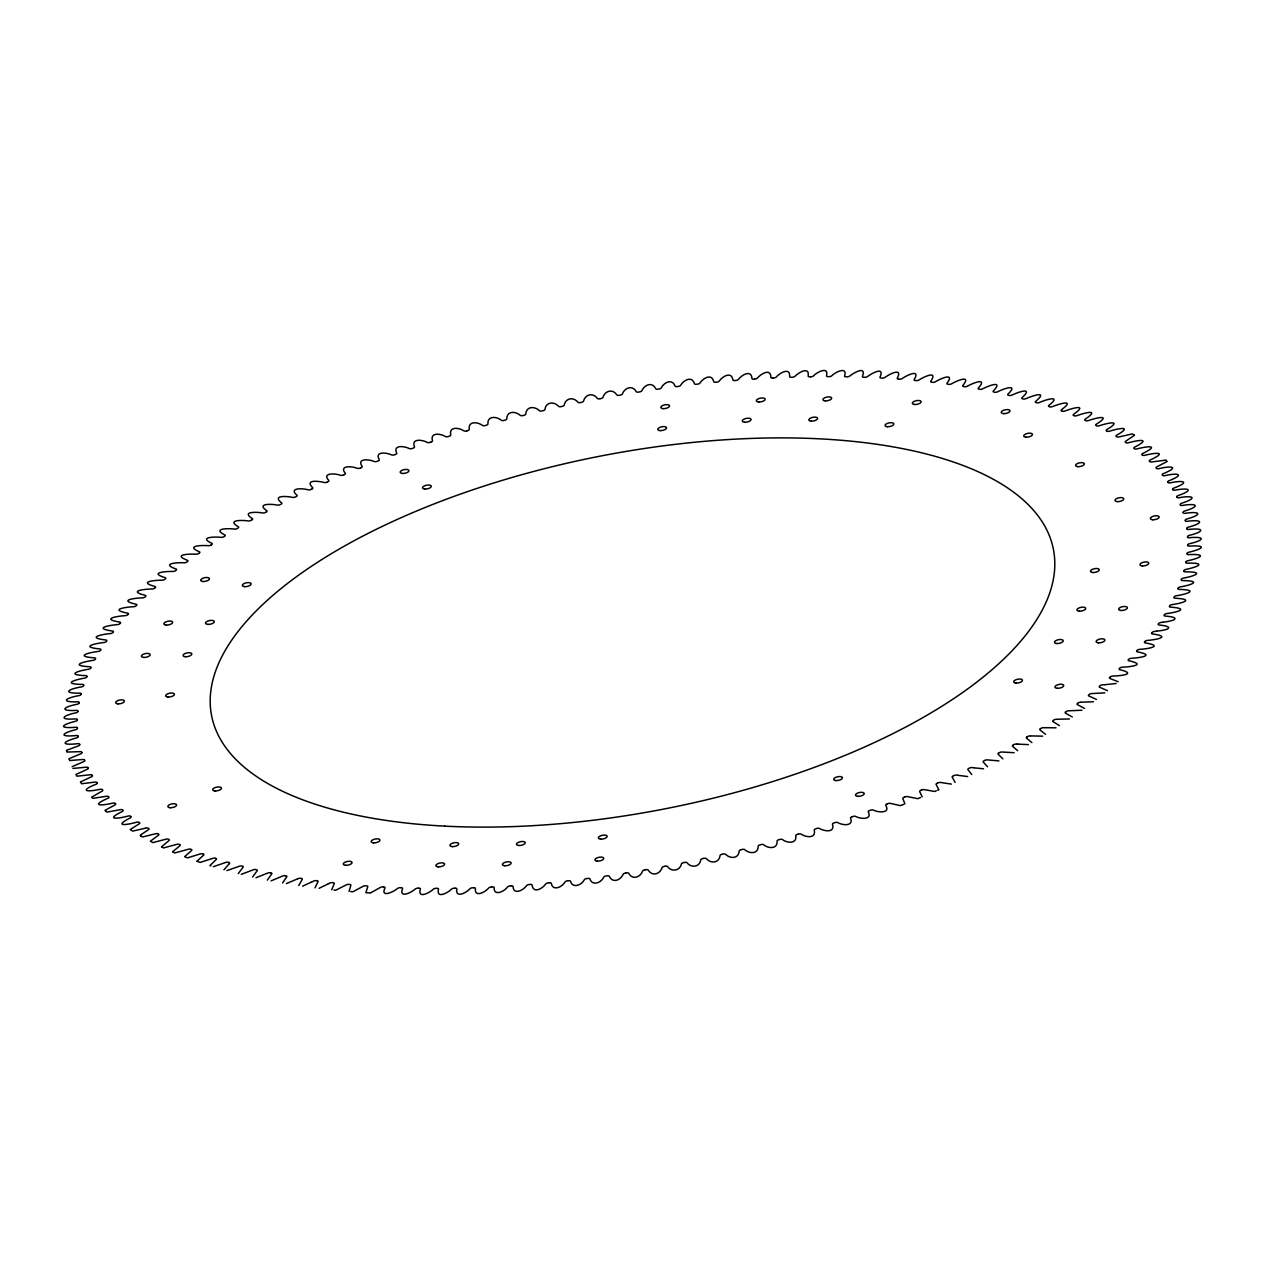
<?xml version="1.0" encoding="UTF-8"?>
<svg xmlns="http://www.w3.org/2000/svg" width="1265" height="1265" viewBox="0 0 1265 1265"><rect width="100%" height="100%" fill="white"/><g stroke="black" fill="none" stroke-linecap="round" stroke-linejoin="round"><path stroke-width="1.5" d="M282.585 882.954L286.744 876.819A2.388 0.996 -11.2 0 0 285.89 875.807L285.542 875.744M229.376 863.552L223.952 869.782M196.881 861.259L203.57 855.203A2.388 0.996 -11.2 0 0 203.301 854.049M1118.165 681.74L1110.101 678.53A2.388 0.996 -11.2 0 1 1109.832 677.297M1116.141 683.495L1105.025 684.697M1107.492 690.706L1099.823 687.306A2.388 0.996 -11.2 0 1 1099.649 686.057L1100.044 685.725A2.388 0.996 -11.2 0 1 1102.621 684.824L1104.614 684.713M150.298 841.257L158.346 835.311A2.388 0.996 -11.2 0 0 158.457 834.078M1077.78 703.245L1078.017 703.055A2.388 0.996 -11.2 0 1 1080.658 702.217M1084.453 708.4L1077.432 704.621A2.388 0.996 -11.2 0 1 1077.59 703.372M1081.907 710.25L1068.862 710.788A2.388 0.996 -11.2 0 0 1066.189 711.594L1065.921 711.768M198.984 553.279L199.269 553.09A2.388 0.996 -11.2 0 0 199.522 551.84C185.022 545.784 201.451 545.073 208.472 545.721A2.388 0.996 -11.2 0 0 211.176 544.962M198.874 553.358L198.842 553.39A2.388 0.996 -11.2 0 1 196.138 554.212C188.896 553.864 172.103 554.418 187.568 560.379A2.388 0.996 -11.2 0 1 187.41 561.628L187.014 561.929A2.388 0.996 -11.2 0 1 184.342 562.783C176.641 562.34 160.608 563.684 176.167 569.029A2.388 0.996 -11.2 0 1 176.104 570.246L175.693 570.562A2.388 0.996 -11.2 0 1 173.084 571.448C165.32 571.337 148.558 572.571 165.304 577.741A2.388 0.996 -11.2 0 1 165.351 578.943L164.956 579.275A2.388 0.996 -11.2 0 1 162.394 580.176C154.298 580.192 137.822 581.789 155.026 586.517A2.388 0.996 -11.2 0 1 155.168 587.703M1065.763 711.895L1065.794 711.879A2.388 0.996 -11.2 0 0 1065.478 713.16L1072.309 716.986M1069.431 718.947L1056.528 719.279A2.388 0.996 -11.2 0 0 1053.824 720.038L1053.381 720.338A2.372 0.996 -11.2 0 0 1053.002 721.619L1059.422 725.604M130.216 829.555L139.15 823.863A2.388 0.996 -11.2 0 0 139.466 822.598M211.271 544.899L211.65 544.646A2.388 0.996 -11.2 0 0 211.998 543.381C198.036 537.024 214.56 536.613 221.312 537.356A2.388 0.996 -11.2 0 0 224.047 536.629L224.537 536.313A2.388 0.996 -11.2 0 0 224.98 535.048C211.714 528.28 228.127 528.248 234.673 529.102A2.388 0.996 -11.2 0 0 237.425 528.406L237.931 528.106A2.388 0.996 -11.2 0 0 238.468 526.825C226.087 519.789 242.121 519.994 248.509 520.959A2.388 0.996 -11.2 0 0 251.276 520.31M1040.463 728.687L1040.494 728.672A2.388 0.996 -11.2 0 0 1040.02 729.952L1045.586 734.38M1040.636 728.577L1040.953 728.371A2.388 0.996 -11.2 0 1 1043.688 727.644L1044.605 727.675M1042.692 736.151L1030.69 735.914M1027.544 736.61L1027.544 736.61A2.388 0.996 -11.2 0 1 1030.327 735.898M1027.069 736.894L1027.101 736.878A2.388 0.996 -11.2 0 0 1026.532 738.175M1031.892 742.618L1026.706 738.301M1013.597 744.769L1013.692 744.706A2.388 0.996 -11.2 0 1 1016.491 744.041M251.435 520.215L251.798 520.01A2.388 0.996 -11.2 0 0 252.447 518.729C240.793 511.297 256.605 511.898 262.804 512.973A2.388 0.996 -11.2 0 0 265.587 512.357L265.666 512.325M1013.455 744.832L1013.265 744.959A2.388 0.996 -11.2 0 0 1012.553 746.271L1017.724 750.73M1014.166 752.707L1002.196 752.027A2.388 0.996 -11.2 0 0 999.413 752.643L999.065 752.833M266.077 512.104L266.14 512.056A2.388 0.996 -11.2 0 0 266.868 510.775C255.925 503.28 271.248 503.849 277.557 505.115A2.388 0.996 -11.2 0 0 280.356 504.545L280.925 504.261A2.388 0.996 -11.2 0 0 281.747 502.964C271.548 495.074 286.665 496.054 292.737 497.43A2.388 0.996 -11.2 0 0 295.551 496.892L296.121 496.607A2.388 0.996 -11.2 0 0 297.054 495.311C288.072 487.8 302.556 488.005 308.344 489.903A2.388 0.996 -11.2 0 0 311.158 489.397L311.601 489.191M998.891 752.928L998.891 752.928A2.388 0.996 -11.2 0 0 998.132 754.225L1002.876 758.826M370.439 892.995L380.196 887.508A2.388 0.996 -11.2 0 1 382.979 886.907L383.342 886.923M984.439 760.565L984.154 760.708A2.388 0.996 -11.2 0 0 983.253 762.036L987.554 766.78M329.216 883.397L329.691 883.144A2.388 0.996 -11.2 0 1 332.505 882.67L333.122 882.749A2.388 0.996 -11.2 0 1 334.245 883.666L331.715 889.769M329.058 883.476L327.762 884.124M327.429 884.298L319.049 888.315M312.597 881.563L313.578 881.088A2.388 0.996 -11.2 0 1 316.392 880.646L316.424 880.661M312.423 881.642L311.237 882.211M310.89 882.369L302.651 886.132M953.763 775.635L953.367 775.824A2.388 0.996 -11.2 0 0 952.245 777.169L955.122 782.403M297.512 878.875L286.412 883.602M937.665 783.003L937.855 782.909A2.388 0.996 -11.2 0 1 940.67 782.466L951.406 784.11M327.493 481.933L327.762 481.823A2.388 0.996 -11.2 0 0 328.853 480.526C321.563 472.794 334.925 473.094 340.712 475.371A2.388 0.996 -11.2 0 0 343.527 474.96L343.938 474.77M327.414 481.965L327.192 482.076A2.372 0.996 -11.2 0 1 324.346 482.534C318.717 481.032 304.122 479.261 312.755 487.831A2.388 0.996 -11.2 0 1 311.743 489.128M937.476 783.082L937.239 783.177A2.388 0.996 -11.2 0 0 936.147 784.474L938.836 789.708M938.567 789.834L937.745 790.182M936.385 790.783L934.756 791.479L924.288 789.629A2.388 0.996 -11.2 0 0 921.473 790.04M921.252 790.135L920.857 790.309A2.388 0.996 -11.2 0 0 919.671 791.605L922.169 796.824M920.509 797.519L917.742 798.674L907.717 796.65A2.388 0.996 -11.2 0 0 904.76 796.982L904.649 797.029M360.746 467.813L360.24 468.018A2.388 0.996 -11.2 0 1 357.426 468.382C351.97 466.089 338.72 465.141 345.329 473.395A2.388 0.996 -11.2 0 1 344.143 474.691M904.57 797.061L904.175 797.219A2.388 0.996 -11.2 0 0 902.846 798.531L904.902 803.86M271.089 880.851L282.522 876.06A2.388 0.996 -11.2 0 1 285.321 875.712M903.763 804.319L902.925 804.651M902.356 804.872L900.364 805.647L890.513 803.401A2.388 0.996 -11.2 0 0 887.714 803.718L887.382 803.844M255.973 877.752L267.627 873.087A2.388 0.996 -11.2 0 1 270.41 872.787L270.615 872.834M241.299 874.352L253.174 869.83A2.388 0.996 -11.2 0 1 255.957 869.577L255.989 869.577M225.486 862.524L225.676 862.461A2.388 0.996 -11.2 0 1 228.412 862.287L228.902 862.43A2.388 0.996 -11.2 0 1 229.376 863.552M225.107 862.651L213.406 866.683M852.199 816.731L852.689 816.558A2.388 0.996 -11.2 0 1 855.472 816.336C861.054 819.404 872.391 819.736 868.264 811.845A2.388 0.996 -11.2 0 1 869.688 810.485L870.352 810.248A2.388 0.996 -11.2 0 1 873.135 809.98C878.748 812.873 890.702 813.237 885.737 805.331A2.388 0.996 -11.2 0 1 887.065 803.971M211.714 858.666L212.647 858.35A2.388 0.996 -11.2 0 1 215.366 858.223M211.334 858.793L200.218 862.414L197.293 861.402M360.873 467.765A2.388 0.996 -11.2 0 0 362.154 466.469C356.414 458.057 369.048 459.179 374.487 461.599A2.388 0.996 -11.2 0 0 377.286 461.282L377.935 461.029A2.388 0.996 -11.2 0 0 379.294 459.748C374.298 451.146 386.521 452.411 391.865 455.02A2.388 0.996 -11.2 0 0 394.648 454.752L395.312 454.514A2.388 0.996 -11.2 0 0 396.751 453.234C392.577 444.616 404.168 445.928 409.528 448.664A2.388 0.996 -11.2 0 0 412.311 448.443L412.928 448.221A2.388 0.996 -11.2 0 0 414.509 446.94C410.999 438.212 422.194 439.556 427.475 442.529A2.388 0.996 -11.2 0 0 430.226 442.339L430.653 442.212M852.025 816.795A2.388 0.996 -11.2 0 0 850.491 818.06C854.033 826.092 843.075 825.808 837.525 822.471A2.388 0.996 -11.2 0 0 834.774 822.661L834.188 822.851A2.388 0.996 -11.2 0 0 832.481 824.132C835.264 832.829 824.606 831.579 819.341 828.369A2.388 0.996 -11.2 0 0 816.605 828.512L815.972 828.717A2.388 0.996 -11.2 0 0 814.233 829.966C816.368 838.727 806.074 837.556 800.919 834.03A2.388 0.996 -11.2 0 0 798.215 834.125M430.906 442.118A2.388 0.996 -11.2 0 0 432.519 440.868C429.8 432.203 440.378 433.405 445.659 436.631A2.388 0.996 -11.2 0 0 448.395 436.488L449.075 436.267A2.388 0.996 -11.2 0 0 450.767 435.034C448.695 426.321 458.895 427.444 464.081 430.97A2.388 0.996 -11.2 0 0 466.785 430.875L467.038 430.796M466.785 430.875L467.481 430.669A2.388 0.996 -11.2 0 0 469.252 429.436C467.876 420.85 477.553 421.719 482.708 425.546A2.388 0.996 -11.2 0 0 485.38 425.499L486.076 425.293A2.388 0.996 -11.2 0 0 487.926 424.091C487.183 415.663 496.418 416.201 501.509 420.375A2.388 0.996 -11.2 0 0 504.15 420.375L504.846 420.186A2.388 0.996 -11.2 0 0 506.775 418.984C506.617 410.793 515.472 410.999 520.468 415.473A2.388 0.996 -11.2 0 0 523.077 415.505M797.994 834.188L797.519 834.331A2.388 0.996 -11.2 0 0 795.748 835.564C797.298 843.723 787.573 843.581 782.403 839.501A2.388 0.996 -11.2 0 0 779.62 839.501M779.366 839.581L778.971 839.691A2.388 0.996 -11.2 0 0 777.074 840.909C777.975 848.894 768.709 849.084 763.601 844.672A2.388 0.996 -11.2 0 0 760.85 844.625L760.771 844.64M164.861 839.486L165.857 839.201A2.388 0.996 -11.2 0 1 168.435 839.264M164.466 839.581L152.875 842.585L151.326 841.794M523.251 415.473L523.789 415.331A2.388 0.996 -11.2 0 0 525.781 414.161C526.161 406.144 534.7 405.954 539.57 410.825A2.388 0.996 -11.2 0 0 542.132 410.919L542.859 410.745A2.388 0.996 -11.2 0 0 544.915 409.591C545.784 401.811 554.07 401.195 558.782 406.46A2.388 0.996 -11.2 0 0 561.312 406.587L561.802 406.476M741.48 849.59L741.923 849.495A2.388 0.996 -11.2 0 1 744.532 849.527C749.513 854.049 758.368 854.223 758.225 846.016A2.388 0.996 -11.2 0 1 760.154 844.814M145.412 828.196L132.651 831.121L130.516 829.761M722.821 854.096L722.821 854.096A2.388 0.996 -11.2 0 1 725.43 854.175C730.284 859.077 738.823 858.84 739.219 850.839A2.388 0.996 -11.2 0 1 741.211 849.669M703.466 858.461L702.976 858.571A2.388 0.996 -11.2 0 0 700.842 859.71C699.64 867.474 690.99 868.043 686.911 862.635A2.388 0.996 -11.2 0 0 684.428 862.461L683.938 862.572M580.746 402.491L581.283 402.381A2.388 0.996 -11.2 0 0 583.481 401.274C585.268 394.127 593.206 392.403 597.459 398.538A2.388 0.996 -11.2 0 0 599.895 398.76M683.748 862.603L683.748 862.603A2.388 0.996 -11.2 0 0 681.519 863.726C679.858 871.3 671.051 872.028 667.541 866.462A2.388 0.996 -11.2 0 0 665.105 866.24L665.058 866.24M600.211 398.696L600.622 398.617A2.388 0.996 -11.2 0 0 602.867 397.526C604.97 390.632 612.877 388.482 616.877 395.012A2.388 0.996 -11.2 0 0 619.249 395.265L619.976 395.154A2.388 0.996 -11.2 0 0 622.285 394.079C624.752 387.517 632.658 384.829 636.311 391.77A2.388 0.996 -11.2 0 0 638.635 392.071L639.347 391.96A2.388 0.996 -11.2 0 0 641.719 390.917C644.47 384.655 652.455 381.429 655.729 388.814A2.388 0.996 -11.2 0 0 658.006 389.161L658.733 389.067A2.388 0.996 -11.2 0 0 661.136 388.055C664.157 382.109 672.316 378.377 675.13 386.157A2.388 0.996 -11.2 0 0 677.344 386.552L678.056 386.473A2.388 0.996 -11.2 0 0 680.523 385.477C683.764 379.832 692.161 375.61 694.485 383.817A2.388 0.996 -11.2 0 0 696.62 384.244L697.347 384.165A2.388 0.996 -11.2 0 0 699.845 383.216C703.245 377.84 712.005 373.128 713.745 381.761A2.388 0.996 -11.2 0 0 715.832 382.236L716.543 382.172A2.388 0.996 -11.2 0 0 719.105 381.239C722.647 376.084 731.723 371.104 732.925 380.022A2.388 0.996 -11.2 0 0 734.933 380.544L735.645 380.48A2.388 0.996 -11.2 0 0 738.238 379.579C741.938 374.693 751.457 369.348 751.979 378.583A2.388 0.996 -11.2 0 0 753.924 379.136L754.399 379.105M664.837 866.288L664.378 866.383A2.388 0.996 -11.2 0 0 662.133 867.474C660.077 874.305 652.123 876.645 648.202 870.067A2.388 0.996 -11.2 0 0 645.751 869.719L645.245 869.814M1163.073 622.143C1176.023 620.846 1180.814 617.225 1165.065 616.055A2.388 0.996 -11.2 0 1 1164.243 615.027M1162.646 622.206L1160.796 622.507A2.388 0.996 -11.2 0 0 1158.582 623.613M625.78 873.024L626.317 872.929A2.388 0.996 -11.2 0 1 628.689 873.23C632.342 880.219 640.248 877.483 642.715 870.921A2.388 0.996 -11.2 0 1 645.024 869.846M99.619 789.407L100.235 789.313A2.388 0.996 -11.2 0 1 102.418 789.724M1157.032 631.061C1169.666 630.002 1174.347 626.428 1159.072 625.005A2.388 0.996 -11.2 0 1 1158.345 623.945M99.208 789.471C84.565 792.57 80.77 790.151 96.298 784.142A2.388 0.996 -11.2 0 0 97.168 782.845M1156.621 631.124L1154.344 631.456A2.388 0.996 -11.2 0 0 1152.067 632.532M567.748 880.819L567.7 880.819A2.388 0.996 -11.2 0 0 565.155 881.784C561.85 887.556 552.631 891.24 551.319 883.397A2.388 0.996 -11.2 0 0 549.168 882.764M548.994 882.78L548.504 882.828A2.388 0.996 -11.2 0 0 545.895 883.761C542.416 888.868 533.197 893.928 532.075 884.978A2.388 0.996 -11.2 0 0 530.067 884.456L529.624 884.504M72.943 768.44L86.083 767.222A2.388 0.996 -11.2 0 1 88.076 767.76M754.572 379.105L754.62 379.089A2.388 0.996 -11.2 0 0 757.245 378.235C761.103 373.555 771.033 367.973 770.875 377.46A2.388 0.996 -11.2 0 0 772.757 378.061L772.789 378.045M1104.819 692.872L1091.916 693.552A2.388 0.996 -11.2 0 0 1089.307 694.438L1088.896 694.754A2.388 0.996 -11.2 0 0 1088.833 695.971L1096.455 699.45M510.823 885.88L510.38 885.911A2.388 0.996 -11.2 0 0 507.755 886.765C503.865 891.967 493.666 896.395 494.125 887.54A2.388 0.996 -11.2 0 0 492.243 886.939L491.769 886.971M69.638 760.534L82.699 759.522A2.388 0.996 -11.2 0 1 84.613 760.091M1093.45 701.743L1081.053 702.217M772.962 378.045L773.453 378.014A2.388 0.996 -11.2 0 0 776.109 377.191C780.031 372.685 790.53 366.85 789.613 376.638A2.388 0.996 -11.2 0 0 791.416 377.286L792.111 377.255A2.388 0.996 -11.2 0 0 794.799 376.464C798.832 372.179 809.758 366.17 808.161 376.037A2.388 0.996 -11.2 0 0 809.885 376.812L810.391 376.812M491.595 886.971L491.595 886.971A2.388 0.996 -11.2 0 0 488.891 887.809C484.954 892.552 474.28 897.802 475.387 888.362A2.388 0.996 -11.2 0 0 473.584 887.714M473.41 887.73L473.031 887.745A2.388 0.996 -11.2 0 0 470.201 888.536C466.121 893.137 455.052 898.482 456.839 888.868A2.388 0.996 -11.2 0 0 455.115 888.188M810.517 376.796L810.565 376.796A2.388 0.996 -11.2 0 0 813.284 376.053C817.506 371.673 829.002 366.123 826.504 375.847A2.388 0.996 -11.2 0 0 828.132 376.654L828.812 376.654A2.388 0.996 -11.2 0 0 831.548 375.942C835.975 371.562 847.835 366.265 844.577 376.053A2.388 0.996 -11.2 0 0 846.143 376.812L846.807 376.828A2.388 0.996 -11.2 0 0 849.574 376.148C854.302 372.384 866.683 365.522 862.414 376.496A2.388 0.996 -11.2 0 0 863.9 377.286L864.548 377.302A2.388 0.996 -11.2 0 0 867.331 376.67C872.012 373.175 885.026 365.98 879.981 377.239A2.388 0.996 -11.2 0 0 881.373 378.061L882.021 378.093A2.388 0.996 -11.2 0 0 884.804 377.492C889.848 373.839 903.052 367.214 897.233 378.298A2.388 0.996 -11.2 0 0 898.529 379.152L898.609 379.152M454.862 888.188L454.435 888.204A2.388 0.996 -11.2 0 0 451.716 888.947C447.557 893.216 436.077 899.035 438.512 889.058A2.388 0.996 -11.2 0 0 436.868 888.346M1056.006 727.818L1044.985 727.691M436.488 888.346L436.235 888.346A2.388 0.996 -11.2 0 0 433.452 889.058C429.183 893.248 417.197 899.035 420.423 888.947A2.388 0.996 -11.2 0 0 418.857 888.188L418.778 888.188M418.478 888.172L418.32 888.172A2.388 0.996 -11.2 0 0 415.426 888.852C410.999 892.964 398.586 898.64 402.586 888.504A2.388 0.996 -11.2 0 0 401.1 887.714L400.942 887.714M1028.445 744.626L1018.309 744.152M383.595 886.939L383.595 886.939A2.388 0.996 -11.2 0 1 385.019 887.761C380.117 898.103 393.099 892.268 397.669 888.33A2.388 0.996 -11.2 0 1 400.452 887.698M369.57 892.932L365.87 892.695L367.767 886.702A2.388 0.996 -11.2 0 0 366.471 885.848L365.949 885.816A2.388 0.996 -11.2 0 0 363.023 886.354L352.951 891.746L350.721 891.572M1017.946 744.136L1017.028 744.073M998.955 760.898L987.443 759.885A2.388 0.996 -11.2 0 0 984.644 760.455M898.735 379.168L899.178 379.2A2.388 0.996 -11.2 0 0 901.977 378.646C907.179 375.072 920.904 368.526 914.152 379.658A2.388 0.996 -11.2 0 0 915.386 380.544L916.002 380.607A2.388 0.996 -11.2 0 0 918.817 380.085C923.877 376.828 938.33 369.933 930.803 381.239A2.388 0.996 -11.2 0 0 931.878 382.251L932.495 382.33A2.388 0.996 -11.2 0 0 935.309 381.856C940.907 378.346 955.154 372.29 947.026 383.216A2.388 0.996 -11.2 0 0 948.007 384.26L948.608 384.354A2.388 0.996 -11.2 0 0 951.422 383.912C956.988 380.623 971.963 374.266 962.807 385.588A2.388 0.996 -11.2 0 0 963.772 386.584L964.341 386.679A2.388 0.996 -11.2 0 0 967.156 386.284C973.006 382.995 988.202 376.938 978.256 388.181A2.388 0.996 -11.2 0 0 979.11 389.193L979.679 389.288A2.388 0.996 -11.2 0 0 982.478 388.94C988.534 385.683 1003.983 379.832 993.278 391.059A2.388 0.996 -11.2 0 0 994.037 392.103L994.59 392.213A2.388 0.996 -11.2 0 0 997.373 391.913C1003.714 388.608 1019.21 383.232 1007.857 394.237A2.388 0.996 -11.2 0 0 1008.521 395.297L1009.043 395.423A2.388 0.996 -11.2 0 0 1011.826 395.17C1018.467 391.897 1034.043 386.711 1021.978 397.7A2.388 0.996 -11.2 0 0 1022.547 398.791L1023.053 398.934A2.388 0.996 -11.2 0 0 1025.82 398.712C1032.762 395.66 1048.748 390.253 1035.624 401.448A2.388 0.996 -11.2 0 0 1036.098 402.57L1036.588 402.713A2.388 0.996 -11.2 0 0 1039.324 402.539C1046.519 399.313 1062.205 394.87 1048.78 405.48A2.388 0.996 -11.2 0 0 1049.159 406.618M349.045 891.43L350.848 885.342A2.388 0.996 -11.2 0 0 349.614 884.456L348.998 884.393A2.388 0.996 -11.2 0 0 346.183 884.915L335.826 890.196L333.897 889.991M983.522 768.804L974.319 767.839M967.662 776.536L957.811 775.287M973.971 767.792L972.263 767.57A2.388 0.996 -11.2 0 0 969.449 768.108L968.879 768.393A2.388 0.996 -11.2 0 0 967.946 769.689L971.805 774.559M315.032 887.824L318.021 881.689A2.388 0.996 -11.2 0 0 316.993 880.74L316.614 880.677M957.479 775.224L956.656 775.097A2.388 0.996 -11.2 0 0 953.842 775.603M298.73 885.563L302.193 879.412A2.388 0.996 -11.2 0 0 301.228 878.416L301.197 878.416M300.69 878.337L300.69 878.337A2.388 0.996 -11.2 0 0 297.844 878.716M267.374 880.124L271.722 873.941A2.388 0.996 -11.2 0 0 270.963 872.897L270.757 872.85M252.605 877.009L257.143 870.763A2.388 0.996 -11.2 0 0 256.479 869.703M238.263 873.593L243.022 867.3A2.388 0.996 -11.2 0 0 242.453 866.209L241.947 866.066A2.388 0.996 -11.2 0 0 239.18 866.288L226.878 870.605M210.796 865.877L209.943 865.592L216.22 859.52A2.388 0.996 -11.2 0 0 215.841 858.382M185.544 857.101L187.552 857.86L200.155 853.954A2.388 0.996 -11.2 0 1 202.843 853.875M184.564 856.721L191.458 850.633A2.388 0.996 -11.2 0 0 191.268 849.448M175.044 852.879L188.169 849.305A2.388 0.996 -11.2 0 1 190.825 849.274M174.665 852.721L172.957 851.993M172.578 851.819L179.867 845.779A2.388 0.996 -11.2 0 0 179.772 844.577M163.691 847.866L176.736 844.388A2.388 0.996 -11.2 0 1 179.361 844.388M163.311 847.692L161.873 847.012M161.509 846.838L168.83 840.672A2.388 0.996 -11.2 0 0 168.846 839.454M140.842 836.054L142.471 836.971L155.532 833.777A2.388 0.996 -11.2 0 1 158.093 833.872M140.668 835.959L140.273 835.2L148.464 829.698A2.388 0.996 -11.2 0 0 148.669 828.464M1134.183 435.049L1132.349 433.879L1119.193 436.899A2.388 0.996 -11.2 0 1 1116.695 436.757M1134.484 435.239L1125.85 441.137A2.388 0.996 -11.2 0 0 1125.534 442.402M105.817 811.15L106.924 812.114L120.222 809.679A2.388 0.996 -11.2 0 1 122.578 809.948M105.564 810.928L104.963 810.391L114.894 804.951A2.388 0.996 -11.2 0 0 115.479 803.654M1165.84 460.112L1152.083 461.915A2.388 0.996 -11.2 0 1 1149.774 461.583M1166.061 460.334L1167.184 461.456L1156.953 466.785A2.388 0.996 -11.2 0 0 1156.257 468.082M92.029 797.314L92.946 798.341L106.26 796.302A2.388 0.996 -11.2 0 1 108.505 796.665M91.823 797.077L101.848 791.273A2.388 0.996 -11.2 0 0 102.639 789.977M80.565 782.181L81.608 783.762L94.859 782.118A2.388 0.996 -11.2 0 1 96.978 782.576M80.407 781.944L91.396 776.837A2.388 0.996 -11.2 0 0 92.361 775.54M76.311 775.066L76.928 776.188L90.147 774.765A2.388 0.996 -11.2 0 1 92.203 775.255M75.963 774.449L87.143 769.341A2.388 0.996 -11.2 0 0 88.218 768.045M72.137 766.669L83.569 761.688A2.388 0.996 -11.2 0 0 84.723 760.392M69.496 760.139L69.164 759.237M68.974 758.715L80.66 753.861A2.388 0.996 -11.2 0 0 81.909 752.58M66.903 752.058L79.98 751.663A2.388 0.996 -11.2 0 1 81.814 752.28M66.65 751.141L66.444 750.351L78.43 745.907A2.388 0.996 -11.2 0 0 79.758 744.611M1187.06 553.801A2.388 0.996 -11.2 0 0 1188.499 554.608C1207.11 553.754 1201.639 557.833 1187.598 560.79A2.388 0.996 -11.2 0 0 1185.858 562.024M1185.795 562.34A2.388 0.996 -11.2 0 0 1187.171 563.178C1206.193 562.577 1199.204 566.72 1185.779 569.424A2.388 0.996 -11.2 0 0 1183.961 570.642M1183.882 570.974A2.388 0.996 -11.2 0 0 1185.147 571.843C1204.375 571.669 1196.279 575.796 1183.281 578.137A2.388 0.996 -11.2 0 0 1181.384 579.338M1181.273 579.67A2.388 0.996 -11.2 0 0 1182.459 580.588C1201.734 580.777 1192.579 584.857 1180.103 586.928A2.388 0.996 -11.2 0 0 1178.142 588.114M1178.015 588.446A2.388 0.996 -11.2 0 0 1179.106 589.379C1198.603 589.917 1188.23 593.918 1176.276 595.768A2.388 0.996 -11.2 0 0 1174.236 596.938M1174.078 597.27A2.388 0.996 -11.2 0 0 1175.074 598.234C1194.587 599.215 1183.328 603.073 1171.769 604.654A2.388 0.996 -11.2 0 0 1169.666 605.793M1169.477 606.125A2.388 0.996 -11.2 0 0 1170.394 607.121C1189.843 608.528 1177.715 612.228 1166.615 613.572A2.388 0.996 -11.2 0 0 1164.448 614.695M1151.814 632.88A2.388 0.996 -11.2 0 0 1152.447 633.955C1171.501 636.58 1157.127 639.647 1147.26 640.422A2.388 0.996 -11.2 0 0 1144.92 641.466M1144.651 641.798A2.388 0.996 -11.2 0 0 1145.173 642.905C1163.927 645.972 1149.031 648.771 1139.544 649.356A2.388 0.996 -11.2 0 0 1137.156 650.384M1136.856 650.716A2.388 0.996 -11.2 0 0 1137.282 651.839C1155.767 655.333 1140.334 657.832 1131.21 658.29A2.388 0.996 -11.2 0 0 1128.775 659.286M1128.443 659.618A2.388 0.996 -11.2 0 0 1128.791 660.757C1146.912 664.678 1131.036 666.876 1122.276 667.177A2.388 0.996 -11.2 0 0 1119.778 668.141M1119.43 668.473A2.388 0.996 -11.2 0 0 1119.683 669.644C1137.409 673.96 1121.138 675.874 1112.741 676.032A2.388 0.996 -11.2 0 0 1110.196 676.965M722.141 854.255A2.388 0.996 -11.2 0 0 720.085 855.409C719.247 863.125 710.946 863.916 706.297 858.603A2.388 0.996 -11.2 0 0 703.688 858.413M625.653 873.04A2.372 0.996 -11.2 0 0 623.281 874.083C620.562 880.329 612.497 883.587 609.271 876.186A2.388 0.996 -11.2 0 0 606.994 875.839L606.283 875.933A2.388 0.996 -11.2 0 0 603.864 876.945C600.922 883.365 592.099 886.006 589.87 878.843A2.388 0.996 -11.2 0 0 587.656 878.448L586.944 878.527A2.388 0.996 -11.2 0 0 584.477 879.523C581.299 885.895 572.065 888.33 570.515 881.183A2.388 0.996 -11.2 0 0 568.38 880.756M529.355 884.52A2.388 0.996 -11.2 0 0 526.762 885.421C523.157 890.734 513.258 895.019 513.068 886.591A2.388 0.996 -11.2 0 0 511.076 885.864M145.807 828.101A2.388 0.996 -11.2 0 1 148.321 828.243M139.134 822.377A2.388 0.996 -11.2 0 0 136.667 822.187C126.168 825.175 113.059 826.709 130.453 817.775A2.388 0.996 -11.2 0 0 130.848 816.51M130.548 816.273A2.388 0.996 -11.2 0 0 128.129 816.036C117.155 819.008 104.868 820.005 122.357 811.466A2.388 0.996 -11.2 0 0 122.863 810.201M115.226 803.417A2.388 0.996 -11.2 0 0 112.917 803.085C100.852 805.963 90.179 806.074 108.047 798.215A2.388 0.996 -11.2 0 0 108.743 796.918M79.695 744.326A2.388 0.996 -11.2 0 0 77.924 743.662C61.305 745.559 60.878 742.191 76.865 737.795A2.388 0.996 -11.2 0 0 78.288 736.53M78.24 736.214A2.388 0.996 -11.2 0 0 76.548 735.518C59.376 737.21 60.483 733.589 75.979 729.573A2.388 0.996 -11.2 0 0 77.481 728.308M77.465 727.992A2.388 0.996 -11.2 0 0 75.853 727.264C58.174 728.703 60.783 724.877 75.773 721.224A2.388 0.996 -11.2 0 0 77.355 719.959M77.371 719.659A2.388 0.996 -11.2 0 0 75.837 718.884C58.427 720.228 61.906 715.626 76.248 712.764A2.388 0.996 -11.2 0 0 77.908 711.515M77.94 711.199A2.388 0.996 -11.2 0 0 76.501 710.392C58.664 711.357 63.408 706.787 77.402 704.21A2.388 0.996 -11.2 0 0 79.142 702.976M79.205 702.66A2.388 0.996 -11.2 0 0 77.829 701.822C59.724 702.423 65.685 697.853 79.221 695.576A2.372 0.996 -11.2 0 0 81.039 694.359M81.118 694.026A2.388 0.996 -11.2 0 0 79.853 693.157C61.447 693.378 68.721 688.856 81.719 686.863A2.388 0.996 -11.2 0 0 83.617 685.662M83.727 685.33A2.388 0.996 -11.2 0 0 82.541 684.412C62.965 684.175 72.485 680.143 84.897 678.072A2.388 0.996 -11.2 0 0 86.858 676.886M86.985 676.554A2.388 0.996 -11.2 0 0 85.894 675.621C66.27 674.988 76.785 671.051 88.724 669.232A2.388 0.996 -11.2 0 0 90.764 668.062M90.922 667.73A2.388 0.996 -11.2 0 0 89.91 666.766C70.207 665.738 81.83 661.911 93.231 660.346A2.388 0.996 -11.2 0 0 95.334 659.207M95.523 658.875A2.388 0.996 -11.2 0 0 94.606 657.879C74.92 656.44 87.443 652.772 98.385 651.428A2.388 0.996 -11.2 0 0 100.552 650.305M100.757 649.973A2.388 0.996 -11.2 0 0 99.935 648.945C80.438 647.111 93.594 643.632 104.204 642.494A2.388 0.996 -11.2 0 0 106.418 641.387M106.655 641.055A2.388 0.996 -11.2 0 0 105.928 639.995C86.51 637.75 100.552 634.477 110.656 633.544A2.388 0.996 -11.2 0 0 112.933 632.468M113.186 632.12A2.388 0.996 -11.2 0 0 112.553 631.045C93.341 628.373 108.063 625.353 117.74 624.578A2.388 0.996 -11.2 0 0 120.08 623.534M120.349 623.202A2.388 0.996 -11.2 0 0 119.827 622.095C100.947 619.012 116.064 616.245 125.456 615.644A2.388 0.996 -11.2 0 0 127.844 614.616M128.145 614.284A2.388 0.996 -11.2 0 0 127.718 613.161C109.106 609.635 124.824 607.153 133.79 606.71A2.388 0.996 -11.2 0 0 136.225 605.714M136.557 605.382A2.388 0.996 -11.2 0 0 136.209 604.243C118.04 600.322 134.027 598.124 142.724 597.823A2.388 0.996 -11.2 0 0 145.222 596.859M145.57 596.527A2.388 0.996 -11.2 0 0 145.317 595.356C127.528 591.008 143.941 589.126 152.259 588.968A2.388 0.996 -11.2 0 0 154.804 588.035M562.024 406.429A2.388 0.996 -11.2 0 0 564.158 405.29C565.534 397.858 573.583 396.657 578.089 402.365A2.388 0.996 -11.2 0 0 580.572 402.539M1049.634 406.777A2.388 0.996 -11.2 0 0 1052.353 406.65C1059.912 403.598 1075.867 398.965 1061.43 409.797A2.388 0.996 -11.2 0 0 1061.699 410.951M1062.157 411.125A2.388 0.996 -11.2 0 0 1064.845 411.046C1072.767 408.01 1088.564 403.693 1073.542 414.367A2.388 0.996 -11.2 0 0 1073.732 415.553M1074.175 415.726A2.388 0.996 -11.2 0 0 1076.831 415.695C1085.133 412.643 1100.55 408.785 1085.133 419.221A2.388 0.996 -11.2 0 0 1085.228 420.423M1085.639 420.613A2.388 0.996 -11.2 0 0 1088.264 420.613C1096.913 417.608 1112.204 414.193 1096.17 424.328A2.388 0.996 -11.2 0 0 1096.17 425.546M1096.565 425.736A2.388 0.996 -11.2 0 0 1099.143 425.799C1108.156 422.795 1123.13 419.743 1106.654 429.689A2.388 0.996 -11.2 0 0 1106.543 430.922M1106.907 431.128A2.388 0.996 -11.2 0 0 1109.468 431.223C1118.877 428.25 1133.44 425.625 1116.536 435.302A2.388 0.996 -11.2 0 0 1116.331 436.536M1125.866 442.624A2.388 0.996 -11.2 0 0 1128.333 442.813C1138.832 439.825 1151.941 438.259 1134.547 447.225A2.388 0.996 -11.2 0 0 1134.152 448.49M1134.452 448.727A2.388 0.996 -11.2 0 0 1136.871 448.964C1147.64 446.055 1160.416 444.821 1142.643 453.534A2.388 0.996 -11.2 0 0 1142.137 454.799M1142.422 455.052A2.388 0.996 -11.2 0 0 1144.793 455.321C1156.178 452.427 1167.975 451.763 1150.106 460.049A2.388 0.996 -11.2 0 0 1149.521 461.346M1156.495 468.335A2.388 0.996 -11.2 0 0 1158.74 468.698C1171.105 465.583 1180.356 466.627 1163.152 473.727A2.388 0.996 -11.2 0 0 1162.361 475.023M1162.582 475.276A2.388 0.996 -11.2 0 0 1164.765 475.687C1177.747 472.62 1185.795 474.217 1168.702 480.858A2.388 0.996 -11.2 0 0 1167.832 482.155M1168.022 482.424A2.388 0.996 -11.2 0 0 1170.141 482.882C1183.645 479.878 1190.618 481.965 1173.604 488.164A2.388 0.996 -11.2 0 0 1172.639 489.46M1172.797 489.745A2.388 0.996 -11.2 0 0 1174.853 490.235C1188.989 487.341 1194.65 489.934 1177.857 495.659A2.388 0.996 -11.2 0 0 1176.782 496.955M1176.924 497.24A2.388 0.996 -11.2 0 0 1178.917 497.778C1193.575 495.01 1198.034 498.03 1181.431 503.312A2.388 0.996 -11.2 0 0 1180.277 504.609M1180.387 504.909A2.388 0.996 -11.2 0 0 1182.301 505.478C1197.465 502.885 1200.706 506.269 1184.34 511.139A2.388 0.996 -11.2 0 0 1183.091 512.42M1183.186 512.72A2.388 0.996 -11.2 0 0 1185.036 513.337C1200.754 510.934 1202.604 514.681 1186.57 519.093A2.388 0.996 -11.2 0 0 1185.242 520.374M1185.305 520.674A2.388 0.996 -11.2 0 0 1187.076 521.338C1203.3 519.156 1203.821 523.188 1188.135 527.205A2.388 0.996 -11.2 0 0 1186.712 528.47M1186.76 528.786A2.388 0.996 -11.2 0 0 1188.452 529.482C1205.134 527.552 1204.312 531.822 1189.021 535.427A2.388 0.996 -11.2 0 0 1187.519 536.692M1187.535 537.008A2.388 0.996 -11.2 0 0 1189.147 537.736C1206.272 536.123 1204.09 540.534 1189.226 543.776A2.388 0.996 -11.2 0 0 1187.645 545.041M1187.629 545.341A2.388 0.996 -11.2 0 0 1189.163 546.116C1207.363 544.93 1203.268 548.931 1188.752 552.236A2.388 0.996 -11.2 0 0 1187.092 553.485M444.695 826.124A429.041 179.282 -11.2 0 0 1053.982 552.663A429.041 179.282 -11.2 0 0 398.823 518.713A429.041 179.282 -11.2 0 0 444.695 826.124M373.523 842.87A4.475 1.866 -11.2 0 0 379.974 840.071A4.475 1.866 -11.2 0 0 373.222 839.628A4.475 1.866 -11.2 0 0 373.523 842.87M215.034 790.957A4.475 1.866 -11.2 0 0 221.47 788.158A4.475 1.866 -11.2 0 0 214.734 787.716A4.475 1.866 -11.2 0 0 215.034 790.957M167.992 697.047A4.475 1.866 -11.2 0 0 174.444 694.248A4.475 1.866 -11.2 0 0 167.692 693.821A4.475 1.866 -11.2 0 0 167.992 697.047M244.698 586.644A4.475 1.866 -11.2 0 0 251.15 583.845A4.475 1.866 -11.2 0 0 244.398 583.402A4.475 1.866 -11.2 0 0 244.698 586.644M424.85 489.049A4.475 1.866 -11.2 0 0 431.302 486.25A4.475 1.866 -11.2 0 0 424.566 485.807A4.475 1.866 -11.2 0 0 424.85 489.049M660.109 430.606A4.475 1.866 -11.2 0 0 666.56 427.807A4.475 1.866 -11.2 0 0 659.824 427.364A4.475 1.866 -11.2 0 0 660.109 430.606M887.429 426.716A4.475 1.866 -11.2 0 0 893.865 423.917A4.475 1.866 -11.2 0 0 887.129 423.475A4.475 1.866 -11.2 0 0 887.429 426.716M1092.833 572.523A4.475 1.866 -11.2 0 0 1099.269 569.724A4.475 1.866 -11.2 0 0 1092.533 569.282A4.475 1.866 -11.2 0 0 1092.833 572.523M1016.064 683.068A4.475 1.866 -11.2 0 0 1022.515 680.27A4.475 1.866 -11.2 0 0 1015.763 679.827A4.475 1.866 -11.2 0 0 1016.064 683.068M836.023 780.568A4.475 1.866 -11.2 0 0 842.474 777.785A4.475 1.866 -11.2 0 0 835.722 777.343A4.475 1.866 -11.2 0 0 836.023 780.568M600.733 839.122A4.475 1.866 -11.2 0 0 607.168 836.323A4.475 1.866 -11.2 0 0 600.432 835.88A4.475 1.866 -11.2 0 0 600.733 839.122M1077.907 466.659A4.475 1.866 -11.2 0 0 1084.358 463.86A4.475 1.866 -11.2 0 0 1077.606 463.433A4.475 1.866 -11.2 0 0 1077.907 466.659M1003.556 413.623A4.475 1.866 -11.2 0 0 1010.008 410.825A4.475 1.866 -11.2 0 0 1003.272 410.382A4.475 1.866 -11.2 0 0 1003.556 413.623M1117.343 501.62A4.475 1.866 -11.2 0 0 1123.779 498.821A4.475 1.866 -11.2 0 0 1117.042 498.378A4.475 1.866 -11.2 0 0 1117.343 501.62M1026.042 437.184A4.475 1.866 -11.2 0 0 1032.493 434.385A4.475 1.866 -11.2 0 0 1025.757 433.958A4.475 1.866 -11.2 0 0 1026.042 437.184M1152.715 519.773A4.475 1.866 -11.2 0 0 1159.167 516.974A4.475 1.866 -11.2 0 0 1152.415 516.531A4.475 1.866 -11.2 0 0 1152.715 519.773M438.338 866.873A4.475 1.866 -11.2 0 0 444.632 864.011A4.475 1.866 -11.2 0 0 437.769 863.695A4.475 1.866 -11.2 0 0 438.338 866.873M1057.287 688.286A4.475 1.866 -11.2 0 0 1063.739 685.488A4.475 1.866 -11.2 0 0 1056.987 685.045A4.475 1.866 -11.2 0 0 1057.287 688.286M811.308 421.15A4.475 1.866 -11.2 0 0 817.601 418.272A4.475 1.866 -11.2 0 0 810.739 417.972A4.475 1.866 -11.2 0 0 811.308 421.15M825.381 400.894A4.475 1.866 -11.2 0 0 831.69 398.032A4.475 1.866 -11.2 0 0 824.827 397.716A4.475 1.866 -11.2 0 0 825.381 400.894M744.769 422.257A4.475 1.866 -11.2 0 0 751.062 419.379A4.475 1.866 -11.2 0 0 744.199 419.063A4.475 1.866 -11.2 0 0 744.769 422.257M758.842 402.001A4.475 1.866 -11.2 0 0 765.151 399.123A4.475 1.866 -11.2 0 0 758.288 398.807A4.475 1.866 -11.2 0 0 758.842 402.001M143.846 657.436A4.475 1.866 -11.2 0 0 150.155 654.558A4.475 1.866 -11.2 0 0 143.293 654.242A4.475 1.866 -11.2 0 0 143.846 657.436M185.512 656.741A4.475 1.866 -11.2 0 0 191.821 653.879A4.475 1.866 -11.2 0 0 184.959 653.562A4.475 1.866 -11.2 0 0 185.512 656.741M166.332 625.084A4.475 1.866 -11.2 0 0 172.641 622.222A4.475 1.866 -11.2 0 0 165.778 621.906A4.475 1.866 -11.2 0 0 166.332 625.084M207.998 624.404A4.475 1.866 -11.2 0 0 214.291 621.526A4.475 1.866 -11.2 0 0 207.428 621.21A4.475 1.866 -11.2 0 0 207.998 624.404M504.877 865.766A4.475 1.866 -11.2 0 0 511.171 862.904A4.475 1.866 -11.2 0 0 504.308 862.588A4.475 1.866 -11.2 0 0 504.877 865.766M518.95 845.51A4.475 1.866 -11.2 0 0 525.244 842.648A4.475 1.866 -11.2 0 0 518.381 842.332A4.475 1.866 -11.2 0 0 518.95 845.51M452.411 846.617A4.475 1.866 -11.2 0 0 458.705 843.755A4.475 1.866 -11.2 0 0 451.842 843.439A4.475 1.866 -11.2 0 0 452.411 846.617M1121.09 610.489A4.475 1.866 -11.2 0 0 1127.4 607.627A4.475 1.866 -11.2 0 0 1120.537 607.311A4.475 1.866 -11.2 0 0 1121.09 610.489M1079.44 611.185A4.475 1.866 -11.2 0 0 1085.734 608.307A4.475 1.866 -11.2 0 0 1078.871 607.991A4.475 1.866 -11.2 0 0 1079.44 611.185M1098.621 642.841A4.475 1.866 -11.2 0 0 1104.914 639.964A4.475 1.866 -11.2 0 0 1098.052 639.647A4.475 1.866 -11.2 0 0 1098.621 642.841M1056.955 643.537A4.475 1.866 -11.2 0 0 1063.248 640.659A4.475 1.866 -11.2 0 0 1056.386 640.343A4.475 1.866 -11.2 0 0 1056.955 643.537M203.017 581.505A4.475 1.866 -11.2 0 0 209.468 578.706A4.475 1.866 -11.2 0 0 202.732 578.279A4.475 1.866 -11.2 0 0 203.017 581.505M402.523 473.458A4.475 1.866 -11.2 0 0 408.959 470.659A4.475 1.866 -11.2 0 0 402.223 470.216A4.475 1.866 -11.2 0 0 402.523 473.458M663.145 408.642A4.475 1.866 -11.2 0 0 669.58 405.844A4.475 1.866 -11.2 0 0 662.844 405.417A4.475 1.866 -11.2 0 0 663.145 408.642M914.69 404.5A4.475 1.866 -11.2 0 0 921.141 401.701A4.475 1.866 -11.2 0 0 914.405 401.258A4.475 1.866 -11.2 0 0 914.69 404.5M1142.327 565.929A4.475 1.866 -11.2 0 0 1148.778 563.131A4.475 1.866 -11.2 0 0 1142.042 562.688A4.475 1.866 -11.2 0 0 1142.327 565.929M857.797 796.333A4.475 1.866 -11.2 0 0 864.232 793.534A4.475 1.866 -11.2 0 0 857.496 793.108A4.475 1.866 -11.2 0 0 857.797 796.333M345.614 865.307A4.475 1.866 -11.2 0 0 352.065 862.509A4.475 1.866 -11.2 0 0 345.329 862.066A4.475 1.866 -11.2 0 0 345.614 865.307M170.174 807.734A4.475 1.866 -11.2 0 0 176.626 804.951A4.475 1.866 -11.2 0 0 169.874 804.508A4.475 1.866 -11.2 0 0 170.174 807.734M117.977 703.862A4.475 1.866 -11.2 0 0 124.429 701.063A4.475 1.866 -11.2 0 0 117.692 700.636A4.475 1.866 -11.2 0 0 117.977 703.862M597.301 861.133A4.475 1.866 -11.2 0 0 603.753 858.334A4.475 1.866 -11.2 0 0 597.001 857.891A4.475 1.866 -11.2 0 0 597.301 861.133"/></g></svg>
